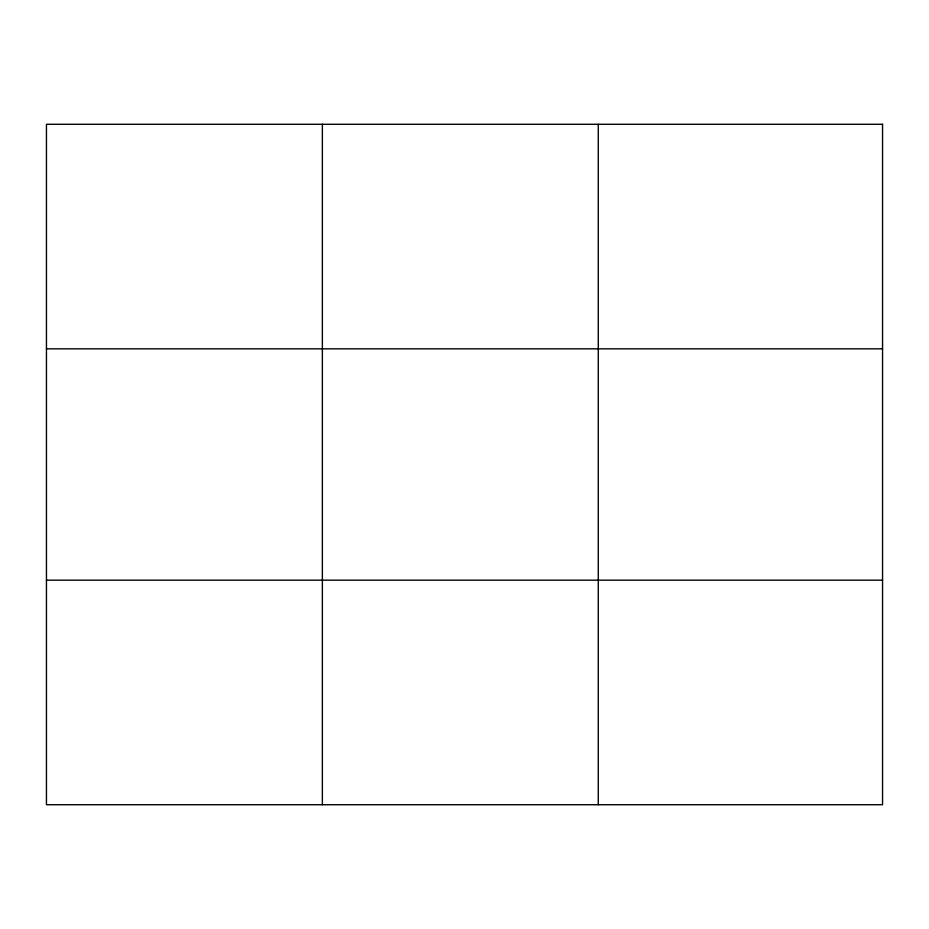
<?xml version="1.0" encoding="UTF-8"?>
<svg xmlns="http://www.w3.org/2000/svg" width="929" height="929" viewBox="0 0 929 929"><rect width="100%" height="100%" fill="white"/><g stroke="black" fill="none" stroke-linecap="round" stroke-linejoin="round"><path stroke-width="1.39" d="M322.363 124.277L322.363 804.723M598.276 124.277L598.276 804.723M46.45 348.828L882.55 348.828M46.45 580.172L882.55 580.172M882.55 124.277L882.55 804.723L46.45 804.723L46.45 124.277L882.55 124.277"/></g></svg>
